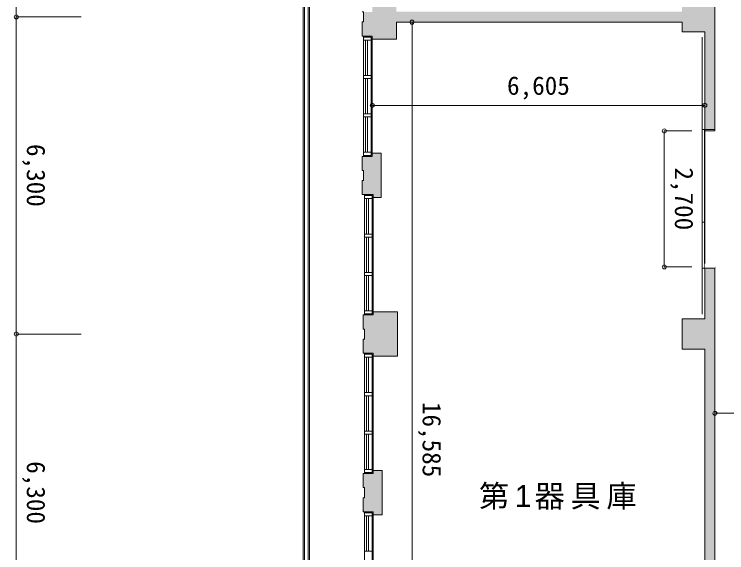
# Model space of a CAD drawing. Units: millimetres, scale not verified. Extents: x -61855 to 52913, y -114842 to -21833.
# Drawn here: x -61855 to -47706, y -83284 to -72588 of the extents above; entities that cross this region are included whole.
import ezdxf
from ezdxf.enums import TextEntityAlignment as Align

# ---------------------------------------------------------------- set-up
doc = ezdxf.new("R2010")
doc.units = ezdxf.units.MM
doc.header["$LTSCALE"] = 200
doc.header["$PDMODE"] = 32
doc.header["$PDSIZE"] = 80
for name, color, linetype, lineweight in [('0-1_躯体', 7, 'Continuous', 9), ('0-2_建具', 7, 'Continuous', 9), ('0-6_寸法', 4, 'Continuous', 5)]:
    doc.layers.add(name, color=color, linetype=linetype, lineweight=lineweight)
doc.layers.add('0-4_室名', color=7, linetype='Continuous')
doc.styles.add('・', font='')
doc.styles.add('ＭＳ ゴシック', font='')
doc.styles.get('・').set_extended_font_data('・')
doc.styles.get('ＭＳ ゴシック').set_extended_font_data('MS Gothic')

msp = doc.modelspace()

# ---------------------------------------------------------------- linework, layer by layer
at = {"layer": '0-1_躯体'}
for p, q in [((-56116.8, -44010), (-56116.8, -88670)), ((-56091.8, -44010), (-56091.8, -88670)), ((-56016.8, -44010), (-56016.8, -88670)), ((-55991.8, -44010), (-55991.8, -88670)), ((-47941.8, -70368.5), (-47941.8, -74770)), ((-54946.8, -72740), (-54946.8, -73020)), ((-54946.8, -72740), (-54916.8, -72740)), ((-54266.8, -73080), (-54266.8, -72745)), ((-49214.5, -72745), (-54266.8, -72745)), ((-51206.3, -72745), (-48591.8, -72745)), ((-48591.8, -72940), (-48591.8, -72745)), ((-48141.8, -72940), (-48591.8, -72940)), ((-48141.8, -78640), (-48141.8, -72940)), ((-54266.8, -73080), (-54746.8, -73080)), ((-47941.8, -74880), (-47941.8, -74770)), ((-47941.8, -74880), (-48141.8, -74880)), ((-54746.8, -75410), (-54946.8, -75410)), ((-54946.8, -75690), (-54946.8, -75410)), ((-54566.8, -75350), (-54746.8, -75350)), ((-54566.8, -76230), (-54566.8, -75350)), ((-54946.8, -75690), (-54916.8, -75690)), ((-54946.8, -76170), (-54946.8, -75890)), ((-54726.8, -76170.1), (-54946.8, -76170.1)), ((-54726.8, -78560), (-54726.8, -76170)), ((-54566.8, -76230), (-54726.8, -76230)), ((-54246.8, -78500), (-54726.8, -78500)), ((-54246.8, -79380), (-54246.8, -78500)), ((-54726.8, -78560), (-54926.8, -78560)), ((-54926.8, -78840), (-54926.8, -78560)), ((-48141.8, -78640), (-48591.8, -78640)), ((-48591.8, -79240), (-48591.8, -78640)), ((-54926.8, -78840), (-54896.8, -78840)), ((-54896.8, -79040), (-54896.8, -78840)), ((-54926.8, -79040), (-54896.8, -79040)), ((-54926.8, -79040), (-54926.8, -79320)), ((-54926.8, -79320), (-54726.8, -79320)), ((-54726.8, -79320), (-54726.8, -81710)), ((-48141.8, -79240), (-48591.8, -79240)), ((-48141.8, -84940), (-48141.8, -79240)), ((-54246.8, -79380), (-54726.8, -79380)), ((-54546.8, -81650), (-54726.8, -81650)), ((-54546.8, -82530), (-54546.8, -81650)), ((-54926.8, -81990), (-54896.8, -81990)), ((-54926.8, -82470), (-54726.8, -82470)), ((-54726.8, -84860), (-54726.8, -82470)), ((-54546.8, -82530), (-54726.8, -82530))]:
    msp.add_line(p, q, dxfattribs=at)
for points in [[(-54946.8, -72540), (-54916.8, -72540), (-54916.8, -72740)], [(-54746.8, -75410), (-54746.8, -73020), (-54946.8, -73020)], [(-54946.8, -75890), (-54916.8, -75890), (-54916.8, -75690)], [(-54926.8, -81990), (-54926.8, -81710), (-54726.8, -81710)], [(-54926.8, -82470), (-54926.8, -82190), (-54896.8, -82190), (-54896.8, -81990)]]:
    msp.add_lwpolyline(points, dxfattribs=at)
at = {"layer": '0-1_躯体', "color": 9}
for points in [[(-54266.8, -73080), (-54266.8, -72200), (-54746.8, -73080), (-54746.8, -72200)], [(-47941.8, -72940), (-47941.8, -72340), (-48591.8, -72940), (-48591.8, -72340)], [(-54746.8, -72740), (-54746.8, -72540), (-54916.8, -72740), (-54916.8, -72540)], [(-48591.8, -72745), (-48591.8, -72535), (-54266.8, -72745), (-54266.8, -72535)], [(-54746.8, -73020.1), (-54746.8, -72740), (-54946.8, -73020.1), (-54946.8, -72740)], [(-47941.8, -74770), (-47941.8, -72940), (-48141.8, -74770), (-48141.8, -72940)], [(-54946.8, -75690), (-54746.8, -75690), (-54946.8, -75410), (-54746.8, -75410)], [(-54726.8, -75890), (-54726.8, -75349.9), (-54746.8, -75890), (-54746.8, -75349.9)], [(-54726.8, -76230), (-54566.8, -76230), (-54726.8, -75350), (-54566.8, -75350)], [(-54916.8, -75890), (-54746.8, -75890), (-54916.8, -75690), (-54746.8, -75690)], [(-54726.8, -76170.1), (-54726.8, -75890), (-54946.8, -76170.1), (-54946.8, -75890)], [(-48141.8, -85540), (-47941.8, -85540), (-48141.8, -77540), (-47941.8, -77540)], [(-54246.8, -78500), (-54726.8, -78500), (-54246.8, -79380), (-54726.8, -79380)], [(-54926.8, -78840), (-54726.8, -78840), (-54926.8, -78560), (-54726.8, -78560)], [(-48141.8, -79240), (-48141.8, -78640), (-48591.8, -79240), (-48591.8, -78640)], [(-54896.8, -78840), (-54896.8, -79040), (-54726.8, -78840), (-54726.8, -79040)], [(-54926.8, -79040), (-54926.8, -79320), (-54726.8, -79040), (-54726.8, -79320)], [(-54926.8, -81990), (-54726.8, -81990), (-54926.8, -81710), (-54726.8, -81710)], [(-54546.8, -82530), (-54546.8, -81650), (-54726.8, -82530), (-54726.8, -81650)], [(-54896.8, -81990), (-54896.8, -82190), (-54726.8, -81990), (-54726.8, -82190)], [(-54926.8, -82190), (-54926.8, -82470.1), (-54726.8, -82190), (-54726.8, -82470.1)]]:
    msp.add_solid(points, dxfattribs=at)
at = {"layer": '0-2_建具'}
for p, q in [((-54916.8, -73055.3), (-54916.8, -73020.1)), ((-54746.8, -73020.1), (-54916.8, -73020.1)), ((-54916.8, -73040), (-54766.8, -73040)), ((-54916.8, -73055.3), (-54916.8, -75409.9)), ((-54916.8, -73100), (-54766.8, -73100)), ((-54879.3, -73100), (-54879.3, -73803.7)), ((-54841.8, -73100), (-54841.8, -73803.7)), ((-54766.8, -75390), (-54766.8, -73040)), ((-54746.8, -73080), (-54766.8, -73080)), ((-54746.8, -73020.1), (-54746.8, -75390)), ((-54916.8, -73803.7), (-54766.8, -73803.7)), ((-54916.8, -73863.7), (-54766.8, -73863.7)), ((-54879.3, -73863.7), (-54879.3, -74567)), ((-54841.8, -73863.7), (-54841.8, -74567)), ((-54916.8, -74567), (-54766.8, -74567)), ((-54916.8, -74627), (-54766.8, -74627)), ((-54879.3, -75330), (-54879.3, -74627)), ((-54841.8, -75330), (-54841.8, -74627)), ((-48196.8, -74880), (-48146.8, -74880)), ((-48196.8, -74880), (-48196.8, -77630)), ((-48146.8, -77630), (-48146.8, -74880)), ((-48141.8, -74880), (-47941.8, -74880)), ((-48141.8, -74905), (-48141.8, -74880)), ((-48141.8, -74905), (-47941.8, -74905)), ((-47941.8, -74880), (-47941.8, -74905)), ((-54916.8, -75330), (-54766.8, -75330)), ((-54916.8, -75390), (-54766.8, -75390)), ((-54746.8, -75409.9), (-54916.8, -75409.9)), ((-54766.8, -75349.9), (-54746.8, -75349.9)), ((-54746.8, -75409.9), (-54746.8, -75349.9)), ((-54726.8, -76170), (-54896.8, -76170)), ((-54896.8, -76205.3), (-54896.8, -76170.1)), ((-54896.8, -76190), (-54746.8, -76190)), ((-54896.8, -76205.3), (-54896.8, -78560)), ((-54896.8, -76250), (-54746.8, -76250)), ((-54859.3, -76250), (-54859.3, -76953.7)), ((-54821.8, -76250), (-54821.8, -76953.7)), ((-54746.8, -78540), (-54746.8, -76190)), ((-54746.8, -76230), (-54726.8, -76230)), ((-54726.8, -76170.1), (-54726.8, -78540)), ((-48196.8, -76715), (-48146.8, -76715)), ((-54896.8, -76953.7), (-54746.8, -76953.7)), ((-54896.8, -77013.7), (-54746.8, -77013.7)), ((-54859.3, -77013.7), (-54859.3, -77717)), ((-54821.8, -77013.7), (-54821.8, -77717)), ((-48196.8, -77630), (-48146.8, -77630)), ((-48141.8, -77605), (-48141.8, -77630)), ((-47941.8, -77605), (-48141.8, -77605)), ((-47941.8, -77605), (-47941.8, -77630)), ((-54896.8, -77717), (-54746.8, -77717)), ((-54896.8, -77777), (-54746.8, -77777)), ((-54859.3, -78480), (-54859.3, -77777)), ((-54821.8, -78480), (-54821.8, -77777)), ((-54896.8, -78480), (-54746.8, -78480)), ((-54746.8, -78500), (-54726.8, -78500)), ((-54726.8, -78560), (-54726.8, -78500)), ((-54896.8, -78540), (-54746.8, -78540)), ((-54726.8, -78560), (-54896.8, -78560)), ((-54896.8, -79355.3), (-54896.8, -79320.1)), ((-54726.8, -79320.1), (-54896.8, -79320.1)), ((-54896.8, -79340), (-54746.8, -79340)), ((-54896.8, -79355.3), (-54896.8, -81710)), ((-54746.8, -81690), (-54746.8, -79340)), ((-54726.8, -79320.1), (-54726.8, -81690)), ((-54896.8, -79400), (-54746.8, -79400)), ((-54859.3, -79400), (-54859.3, -80103.7)), ((-54821.8, -79400), (-54821.8, -80103.7)), ((-54726.8, -79380), (-54746.8, -79380)), ((-54896.8, -80103.7), (-54746.8, -80103.7)), ((-54896.8, -80163.7), (-54746.8, -80163.7)), ((-54859.3, -80163.7), (-54859.3, -80867)), ((-54821.8, -80163.7), (-54821.8, -80867)), ((-54896.8, -80867), (-54746.8, -80867)), ((-54896.8, -80927), (-54746.8, -80927)), ((-54859.3, -81630), (-54859.3, -80927)), ((-54821.8, -81630), (-54821.8, -80927)), ((-54896.8, -81630), (-54746.8, -81630)), ((-54896.8, -81690), (-54746.8, -81690)), ((-54726.8, -81710), (-54896.8, -81710)), ((-54746.8, -81650), (-54726.8, -81650)), ((-54726.8, -81710), (-54726.8, -81650)), ((-54896.8, -82505.3), (-54896.8, -82470.1)), ((-54726.8, -82470.1), (-54896.8, -82470.1)), ((-54726.8, -82470.1), (-54726.8, -84840)), ((-54896.8, -82490), (-54746.8, -82490)), ((-54896.8, -82505.3), (-54896.8, -84860)), ((-54896.8, -82550), (-54746.8, -82550)), ((-54859.3, -82550), (-54859.3, -83253.7)), ((-54821.8, -82550), (-54821.8, -83253.7)), ((-54746.8, -84840), (-54746.8, -82490)), ((-54726.8, -82530), (-54746.8, -82530)), ((-54896.8, -83253.7), (-54746.8, -83253.7))]:
    msp.add_line(p, q, dxfattribs=at)
at = {"layer": '0-2_建具', "color": 4, "lineweight": 5}
for p, q in [((-48196.8, -74880), (-48196.8, -73045)), ((-48196.8, -77630), (-48196.8, -78545))]:
    msp.add_line(p, q, dxfattribs=at)
at = {"layer": '0-2_建具', "color": 9}
msp.add_solid([(-47941.8, -74880), (-47941.8, -74770), (-48141.8, -74880), (-48141.8, -74770)], dxfattribs=at)
at = {"layer": '0-6_寸法'}
for p, q in [((-61815.3, -66340), (-61815.3, -72640)), ((-61815.3, -72640), (-60525.2, -72640)), ((-61815.3, -72640), (-61815.3, -78940)), ((-53955.9, -72745), (-53955.9, -89330)), ((-54746.8, -74398.4), (-48141.8, -74398.4)), ((-48946.8, -74905), (-48946.8, -77605)), ((-48946.8, -74905), (-48402.7, -74905)), ((-48946.8, -77605), (-48402.7, -77605)), ((-61815.3, -78940), (-60525.2, -78940)), ((-61815.3, -78940), (-61815.3, -85240)), ((-45941.8, -80512.2), (-47941.8, -80512.2))]:
    msp.add_line(p, q, dxfattribs=at)
for p in [(-61815.3, -72640), (-53955.9, -72745), (-54746.8, -74398.4), (-48141.8, -74398.4), (-48946.8, -74905), (-48946.8, -77605), (-61815.3, -78940), (-47941.8, -80512.2)]:
    msp.add_point(p, dxfattribs=at)

# ---------------------------------------------------------------- texts
at = {"layer": '0-4_室名', "insert": (-52627.2, -82427.3), "char_height": 439.9, "attachment_point": 7, "style": '・'}
msp.add_mtext('\\T1.19;第1器具庫', dxfattribs=at)
at = {"layer": '0-6_寸法', "style": 'ＭＳ ゴシック'}
msp.add_text('6,605', height=366.6, dxfattribs=at).set_placement((-52069.3, -74298.4), align=Align.BOTTOM_LEFT)
for s, p in [('6,300', (-61715.3, -75165)), ('2,700', (-48846.8, -75630)), ('16,585', (-53855.9, -80287.5)), ('6,300', (-61715.3, -81465))]:
    msp.add_text(s, height=366.6, rotation=270, dxfattribs=at).set_placement(p, align=Align.BOTTOM_LEFT)

# ---------------------------------------------------------------- next in the draw order: wipeouts: each hides what was drawn before it
msp.add_wipeout([(-47941.8, -77540), (-48141.8, -77540), (-48141.8, -77630), (-47941.8, -77630)])

# ---------------------------------------------------------------- next in the draw order: linework, layer by layer
at = {"layer": '0-2_建具'}
msp.add_line((-48141.8, -77630), (-47941.8, -77630), dxfattribs=at)

# ---------------------------------------------------------------- next in the draw order: wipeouts: each hides what was drawn before it
msp.add_wipeout([(-47941.8, -77630), (-47941.8, -77540), (-48141.8, -77540), (-48141.8, -77630)])

# ---------------------------------------------------------------- next in the draw order: linework, layer by layer
at = {"layer": '0-1_躯体'}
for q in [(-48141.8, -77630), (-47941.8, -86761)]:
    msp.add_line((-47941.8, -77630), q, dxfattribs=at)

doc.saveas('drawing.dxf')
